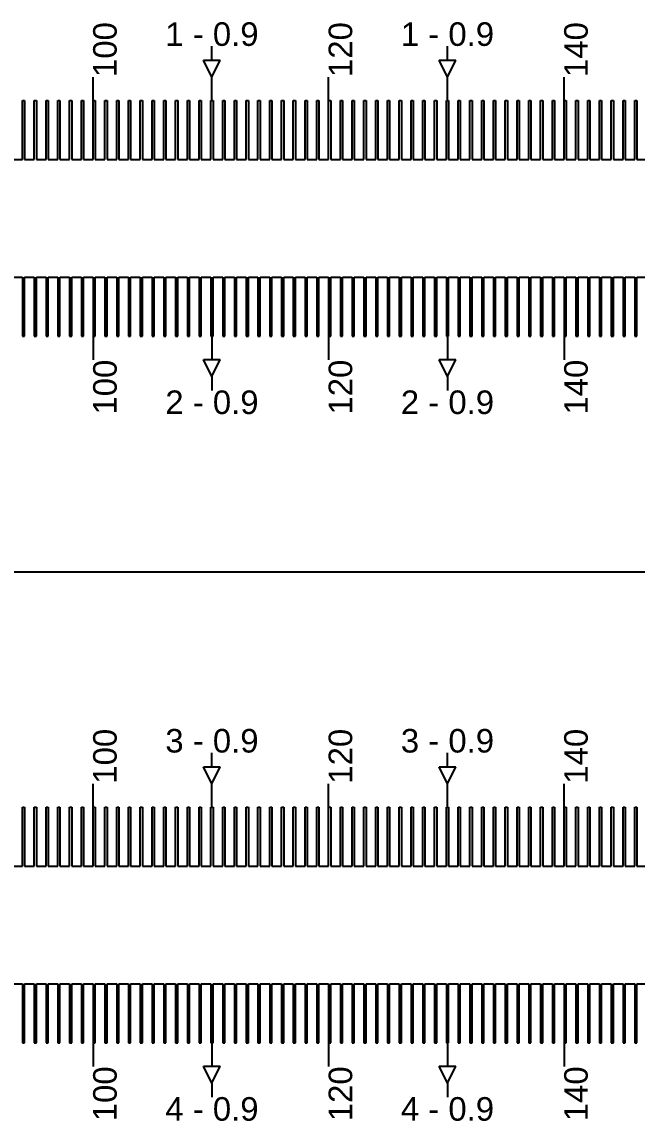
# Model space of a CAD drawing. Extents: x -119394 to 128420, y 74496 to 185496.
# Drawn here: x 10126.6 to 10387.7, y 112562.7 to 113029.2 of the extents above; entities that cross this region are included whole.
import ezdxf

# ---------------------------------------------------------------- set-up
doc = ezdxf.new("R2010")
doc.units = 13
doc.layers.add('CL - Label-1', color=120, linetype='Continuous')
doc.layers.add('CL - Label-2', color=132, linetype='Continuous')
doc.layers.add('CL - Sub-Micro', color=7, linetype='Continuous', true_color=0x47d1ff)
doc.styles.get("Standard").update_dxf_attribs({"font": 'arial.ttf'})

msp = doc.modelspace()

# ---------------------------------------------------------------- linework, layer by layer
for p, q in [((10207.24, 113012.94), (10207.24, 113018.94)), ((10307.24, 113012.94), (10307.24, 113018.94)), ((10156.79, 112995.86), (10156.79, 113005.86)), ((10207.24, 112995.86), (10207.24, 113005.86)), ((10256.79, 112995.86), (10256.79, 113005.86)), ((10307.24, 112995.86), (10307.24, 113005.86)), ((10356.79, 112995.86), (10356.79, 113005.86)), ((10156.79, 112895.86), (10156.79, 112885.86)), ((10207.24, 112895.86), (10207.24, 112885.86)), ((10256.79, 112895.86), (10256.79, 112885.86)), ((10307.24, 112895.86), (10307.24, 112885.86)), ((10356.79, 112895.86), (10356.79, 112885.86)), ((10207.24, 112878.79), (10207.24, 112872.79)), ((10307.24, 112878.79), (10307.24, 112872.79)), ((4356.79, 112795.86), (14856.79, 112795.86)), ((10207.24, 112712.94), (10207.24, 112718.94)), ((10307.24, 112712.94), (10307.24, 112718.94)), ((10156.79, 112695.86), (10156.79, 112705.86)), ((10207.24, 112695.86), (10207.24, 112705.86)), ((10256.79, 112695.86), (10256.79, 112705.86)), ((10307.24, 112695.86), (10307.24, 112705.86)), ((10356.79, 112695.86), (10356.79, 112705.86)), ((10156.79, 112595.86), (10156.79, 112585.86)), ((10207.24, 112595.86), (10207.24, 112585.86)), ((10256.79, 112595.86), (10256.79, 112585.86)), ((10307.24, 112595.86), (10307.24, 112585.86)), ((10356.79, 112595.86), (10356.79, 112585.86)), ((10207.24, 112578.79), (10207.24, 112572.79)), ((10307.24, 112578.79), (10307.24, 112572.79))]:
    msp.add_line(p, q)
at = {"layer": 'CL - Label-2'}
for p, q in [((10207.24, 113005.86), (10203.7, 113012.96)), ((10203.7, 113012.96), (10210.77, 113012.96)), ((10207.24, 113005.86), (10210.77, 113012.96)), ((10307.24, 113005.86), (10303.7, 113012.96)), ((10303.7, 113012.96), (10310.77, 113012.96)), ((10307.24, 113005.86), (10310.77, 113012.96)), ((10207.24, 112878.79), (10203.7, 112885.89)), ((10203.7, 112885.89), (10210.77, 112885.89)), ((10207.24, 112878.79), (10210.77, 112885.89)), ((10307.24, 112878.79), (10303.7, 112885.89)), ((10303.7, 112885.89), (10310.77, 112885.89)), ((10307.24, 112878.79), (10310.77, 112885.89)), ((10207.24, 112705.86), (10203.7, 112712.96)), ((10203.7, 112712.96), (10210.77, 112712.96)), ((10207.24, 112705.86), (10210.77, 112712.96)), ((10307.24, 112705.86), (10303.7, 112712.96)), ((10303.7, 112712.96), (10310.77, 112712.96)), ((10307.24, 112705.86), (10310.77, 112712.96)), ((10207.24, 112578.79), (10203.7, 112585.89)), ((10203.7, 112585.89), (10210.77, 112585.89)), ((10207.24, 112578.79), (10210.77, 112585.89)), ((10307.24, 112578.79), (10303.7, 112585.89)), ((10303.7, 112585.89), (10310.77, 112585.89)), ((10307.24, 112578.79), (10310.77, 112585.89))]:
    msp.add_line(p, q, dxfattribs=at)
at = {"layer": 'CL - Sub-Micro'}
for p, q in [((10126.79, 112970.86), (10126.79, 112995.86)), ((10126.79, 112995.86), (10127.69, 112995.86)), ((10127.69, 112995.86), (10127.69, 112970.86)), ((10131.79, 112970.86), (10131.79, 112995.86)), ((10131.79, 112995.86), (10132.69, 112995.86)), ((10132.69, 112995.86), (10132.69, 112970.86)), ((10136.79, 112970.86), (10136.79, 112995.86)), ((10136.79, 112995.86), (10137.69, 112995.86)), ((10137.69, 112995.86), (10137.69, 112970.86)), ((10141.79, 112970.86), (10141.79, 112995.86)), ((10141.79, 112995.86), (10142.69, 112995.86)), ((10142.69, 112995.86), (10142.69, 112970.86)), ((10146.79, 112970.86), (10146.79, 112995.86)), ((10146.79, 112995.86), (10147.69, 112995.86)), ((10147.69, 112995.86), (10147.69, 112970.86)), ((10151.79, 112970.86), (10151.79, 112995.86)), ((10151.79, 112995.86), (10152.69, 112995.86)), ((10152.69, 112995.86), (10152.69, 112970.86)), ((10156.79, 112970.86), (10156.79, 112995.86)), ((10156.79, 112995.86), (10157.69, 112995.86)), ((10157.69, 112995.86), (10157.69, 112970.86)), ((10161.79, 112970.86), (10161.79, 112995.86)), ((10161.79, 112995.86), (10162.69, 112995.86)), ((10162.69, 112995.86), (10162.69, 112970.86)), ((10166.79, 112970.86), (10166.79, 112995.86)), ((10166.79, 112995.86), (10167.69, 112995.86)), ((10167.69, 112995.86), (10167.69, 112970.86)), ((10171.79, 112970.86), (10171.79, 112995.86)), ((10171.79, 112995.86), (10172.69, 112995.86)), ((10172.69, 112995.86), (10172.69, 112970.86)), ((10176.79, 112970.86), (10176.79, 112995.86)), ((10176.79, 112995.86), (10177.69, 112995.86)), ((10177.69, 112995.86), (10177.69, 112970.86)), ((10181.79, 112970.86), (10181.79, 112995.86)), ((10181.79, 112995.86), (10182.69, 112995.86)), ((10182.69, 112995.86), (10182.69, 112970.86)), ((10186.79, 112970.86), (10186.79, 112995.86)), ((10186.79, 112995.86), (10187.69, 112995.86)), ((10187.69, 112995.86), (10187.69, 112970.86)), ((10191.79, 112970.86), (10191.79, 112995.86)), ((10191.79, 112995.86), (10192.69, 112995.86)), ((10192.69, 112995.86), (10192.69, 112970.86)), ((10196.79, 112970.86), (10196.79, 112995.86)), ((10196.79, 112995.86), (10197.69, 112995.86)), ((10197.69, 112995.86), (10197.69, 112970.86)), ((10201.79, 112970.86), (10201.79, 112995.86)), ((10201.79, 112995.86), (10202.69, 112995.86)), ((10202.69, 112995.86), (10202.69, 112970.86)), ((10206.79, 112970.86), (10206.79, 112995.86)), ((10206.79, 112995.86), (10207.69, 112995.86)), ((10207.69, 112995.86), (10207.69, 112970.86)), ((10211.79, 112970.86), (10211.79, 112995.86)), ((10211.79, 112995.86), (10212.69, 112995.86)), ((10212.69, 112995.86), (10212.69, 112970.86)), ((10216.79, 112970.86), (10216.79, 112995.86)), ((10216.79, 112995.86), (10217.69, 112995.86)), ((10217.69, 112995.86), (10217.69, 112970.86)), ((10221.79, 112970.86), (10221.79, 112995.86)), ((10221.79, 112995.86), (10222.69, 112995.86)), ((10222.69, 112995.86), (10222.69, 112970.86)), ((10226.79, 112970.86), (10226.79, 112995.86)), ((10226.79, 112995.86), (10227.69, 112995.86)), ((10227.69, 112995.86), (10227.69, 112970.86)), ((10231.79, 112970.86), (10231.79, 112995.86)), ((10231.79, 112995.86), (10232.69, 112995.86)), ((10232.69, 112995.86), (10232.69, 112970.86)), ((10236.79, 112970.86), (10236.79, 112995.86)), ((10236.79, 112995.86), (10237.69, 112995.86)), ((10237.69, 112995.86), (10237.69, 112970.86)), ((10241.79, 112970.86), (10241.79, 112995.86)), ((10241.79, 112995.86), (10242.69, 112995.86)), ((10242.69, 112995.86), (10242.69, 112970.86)), ((10246.79, 112970.86), (10246.79, 112995.86)), ((10246.79, 112995.86), (10247.69, 112995.86)), ((10247.69, 112995.86), (10247.69, 112970.86)), ((10251.79, 112970.86), (10251.79, 112995.86)), ((10251.79, 112995.86), (10252.69, 112995.86)), ((10252.69, 112995.86), (10252.69, 112970.86)), ((10256.79, 112970.86), (10256.79, 112995.86)), ((10256.79, 112995.86), (10257.69, 112995.86)), ((10257.69, 112995.86), (10257.69, 112970.86)), ((10261.79, 112970.86), (10261.79, 112995.86)), ((10261.79, 112995.86), (10262.69, 112995.86)), ((10262.69, 112995.86), (10262.69, 112970.86)), ((10266.79, 112970.86), (10266.79, 112995.86)), ((10266.79, 112995.86), (10267.69, 112995.86)), ((10267.69, 112995.86), (10267.69, 112970.86)), ((10271.79, 112970.86), (10271.79, 112995.86)), ((10271.79, 112995.86), (10272.69, 112995.86)), ((10272.69, 112995.86), (10272.69, 112970.86)), ((10276.79, 112970.86), (10276.79, 112995.86)), ((10276.79, 112995.86), (10277.69, 112995.86)), ((10277.69, 112995.86), (10277.69, 112970.86)), ((10281.79, 112970.86), (10281.79, 112995.86)), ((10281.79, 112995.86), (10282.69, 112995.86)), ((10282.69, 112995.86), (10282.69, 112970.86)), ((10286.79, 112970.86), (10286.79, 112995.86)), ((10286.79, 112995.86), (10287.69, 112995.86)), ((10287.69, 112995.86), (10287.69, 112970.86)), ((10291.79, 112970.86), (10291.79, 112995.86)), ((10291.79, 112995.86), (10292.69, 112995.86)), ((10292.69, 112995.86), (10292.69, 112970.86)), ((10296.79, 112970.86), (10296.79, 112995.86)), ((10296.79, 112995.86), (10297.69, 112995.86)), ((10297.69, 112995.86), (10297.69, 112970.86)), ((10301.79, 112970.86), (10301.79, 112995.86)), ((10301.79, 112995.86), (10302.69, 112995.86)), ((10302.69, 112995.86), (10302.69, 112970.86)), ((10306.79, 112970.86), (10306.79, 112995.86)), ((10306.79, 112995.86), (10307.69, 112995.86)), ((10307.69, 112995.86), (10307.69, 112970.86)), ((10311.79, 112970.86), (10311.79, 112995.86)), ((10311.79, 112995.86), (10312.69, 112995.86)), ((10312.69, 112995.86), (10312.69, 112970.86)), ((10316.79, 112970.86), (10316.79, 112995.86)), ((10316.79, 112995.86), (10317.69, 112995.86)), ((10317.69, 112995.86), (10317.69, 112970.86)), ((10321.79, 112970.86), (10321.79, 112995.86)), ((10321.79, 112995.86), (10322.69, 112995.86)), ((10322.69, 112995.86), (10322.69, 112970.86)), ((10326.79, 112970.86), (10326.79, 112995.86)), ((10326.79, 112995.86), (10327.69, 112995.86)), ((10327.69, 112995.86), (10327.69, 112970.86)), ((10331.79, 112970.86), (10331.79, 112995.86)), ((10331.79, 112995.86), (10332.69, 112995.86)), ((10332.69, 112995.86), (10332.69, 112970.86)), ((10336.79, 112970.86), (10336.79, 112995.86)), ((10336.79, 112995.86), (10337.69, 112995.86)), ((10337.69, 112995.86), (10337.69, 112970.86)), ((10341.79, 112970.86), (10341.79, 112995.86)), ((10341.79, 112995.86), (10342.69, 112995.86)), ((10342.69, 112995.86), (10342.69, 112970.86)), ((10346.79, 112970.86), (10346.79, 112995.86)), ((10346.79, 112995.86), (10347.69, 112995.86)), ((10347.69, 112995.86), (10347.69, 112970.86)), ((10351.79, 112970.86), (10351.79, 112995.86)), ((10351.79, 112995.86), (10352.69, 112995.86)), ((10352.69, 112995.86), (10352.69, 112970.86)), ((10356.79, 112970.86), (10356.79, 112995.86)), ((10356.79, 112995.86), (10357.69, 112995.86)), ((10357.69, 112995.86), (10357.69, 112970.86)), ((10361.79, 112970.86), (10361.79, 112995.86)), ((10361.79, 112995.86), (10362.69, 112995.86)), ((10362.69, 112995.86), (10362.69, 112970.86)), ((10366.79, 112970.86), (10366.79, 112995.86)), ((10366.79, 112995.86), (10367.69, 112995.86)), ((10367.69, 112995.86), (10367.69, 112970.86)), ((10371.79, 112970.86), (10371.79, 112995.86)), ((10371.79, 112995.86), (10372.69, 112995.86)), ((10372.69, 112995.86), (10372.69, 112970.86)), ((10376.79, 112970.86), (10376.79, 112995.86)), ((10376.79, 112995.86), (10377.69, 112995.86)), ((10377.69, 112995.86), (10377.69, 112970.86)), ((10381.79, 112970.86), (10381.79, 112995.86)), ((10381.79, 112995.86), (10382.69, 112995.86)), ((10382.69, 112995.86), (10382.69, 112970.86)), ((10386.79, 112970.86), (10386.79, 112995.86)), ((10386.79, 112995.86), (10387.69, 112995.86)), ((10387.69, 112995.86), (10387.69, 112970.86)), ((10122.69, 112970.86), (10126.79, 112970.86)), ((10127.69, 112970.86), (10131.79, 112970.86)), ((10132.69, 112970.86), (10136.79, 112970.86)), ((10137.69, 112970.86), (10141.79, 112970.86)), ((10142.69, 112970.86), (10146.79, 112970.86)), ((10147.69, 112970.86), (10151.79, 112970.86)), ((10152.69, 112970.86), (10156.79, 112970.86)), ((10157.69, 112970.86), (10161.79, 112970.86)), ((10162.69, 112970.86), (10166.79, 112970.86)), ((10167.69, 112970.86), (10171.79, 112970.86)), ((10172.69, 112970.86), (10176.79, 112970.86)), ((10177.69, 112970.86), (10181.79, 112970.86)), ((10182.69, 112970.86), (10186.79, 112970.86)), ((10187.69, 112970.86), (10191.79, 112970.86)), ((10192.69, 112970.86), (10196.79, 112970.86)), ((10197.69, 112970.86), (10201.79, 112970.86)), ((10202.69, 112970.86), (10206.79, 112970.86)), ((10207.69, 112970.86), (10211.79, 112970.86)), ((10212.69, 112970.86), (10216.79, 112970.86)), ((10217.69, 112970.86), (10221.79, 112970.86)), ((10222.69, 112970.86), (10226.79, 112970.86)), ((10227.69, 112970.86), (10231.79, 112970.86)), ((10232.69, 112970.86), (10236.79, 112970.86)), ((10237.69, 112970.86), (10241.79, 112970.86)), ((10242.69, 112970.86), (10246.79, 112970.86)), ((10247.69, 112970.86), (10251.79, 112970.86)), ((10252.69, 112970.86), (10256.79, 112970.86)), ((10257.69, 112970.86), (10261.79, 112970.86)), ((10262.69, 112970.86), (10266.79, 112970.86)), ((10267.69, 112970.86), (10271.79, 112970.86)), ((10272.69, 112970.86), (10276.79, 112970.86)), ((10277.69, 112970.86), (10281.79, 112970.86)), ((10282.69, 112970.86), (10286.79, 112970.86)), ((10287.69, 112970.86), (10291.79, 112970.86)), ((10292.69, 112970.86), (10296.79, 112970.86)), ((10297.69, 112970.86), (10301.79, 112970.86)), ((10302.69, 112970.86), (10306.79, 112970.86)), ((10307.69, 112970.86), (10311.79, 112970.86)), ((10312.69, 112970.86), (10316.79, 112970.86)), ((10317.69, 112970.86), (10321.79, 112970.86)), ((10322.69, 112970.86), (10326.79, 112970.86)), ((10327.69, 112970.86), (10331.79, 112970.86)), ((10332.69, 112970.86), (10336.79, 112970.86)), ((10337.69, 112970.86), (10341.79, 112970.86)), ((10342.69, 112970.86), (10346.79, 112970.86)), ((10347.69, 112970.86), (10351.79, 112970.86)), ((10352.69, 112970.86), (10356.79, 112970.86)), ((10357.69, 112970.86), (10361.79, 112970.86)), ((10362.69, 112970.86), (10366.79, 112970.86)), ((10367.69, 112970.86), (10371.79, 112970.86)), ((10372.69, 112970.86), (10376.79, 112970.86)), ((10377.69, 112970.86), (10381.79, 112970.86)), ((10382.69, 112970.86), (10386.79, 112970.86)), ((10387.69, 112970.86), (10391.79, 112970.86)), ((10122.69, 112920.86), (10126.79, 112920.86)), ((10126.79, 112920.86), (10126.79, 112895.86)), ((10127.69, 112895.86), (10127.69, 112920.86)), ((10127.69, 112920.86), (10131.79, 112920.86)), ((10131.79, 112920.86), (10131.79, 112895.86)), ((10132.69, 112895.86), (10132.69, 112920.86)), ((10132.69, 112920.86), (10136.79, 112920.86)), ((10136.79, 112920.86), (10136.79, 112895.86)), ((10137.69, 112895.86), (10137.69, 112920.86)), ((10137.69, 112920.86), (10141.79, 112920.86)), ((10141.79, 112920.86), (10141.79, 112895.86)), ((10142.69, 112895.86), (10142.69, 112920.86)), ((10142.69, 112920.86), (10146.79, 112920.86)), ((10146.79, 112920.86), (10146.79, 112895.86)), ((10147.69, 112895.86), (10147.69, 112920.86)), ((10147.69, 112920.86), (10151.79, 112920.86)), ((10151.79, 112920.86), (10151.79, 112895.86)), ((10152.69, 112895.86), (10152.69, 112920.86)), ((10152.69, 112920.86), (10156.79, 112920.86)), ((10156.79, 112920.86), (10156.79, 112895.86)), ((10157.69, 112895.86), (10157.69, 112920.86)), ((10157.69, 112920.86), (10161.79, 112920.86)), ((10161.79, 112920.86), (10161.79, 112895.86)), ((10162.69, 112895.86), (10162.69, 112920.86)), ((10162.69, 112920.86), (10166.79, 112920.86)), ((10166.79, 112920.86), (10166.79, 112895.86)), ((10167.69, 112895.86), (10167.69, 112920.86)), ((10167.69, 112920.86), (10171.79, 112920.86)), ((10171.79, 112920.86), (10171.79, 112895.86)), ((10172.69, 112895.86), (10172.69, 112920.86)), ((10172.69, 112920.86), (10176.79, 112920.86)), ((10176.79, 112920.86), (10176.79, 112895.86)), ((10177.69, 112895.86), (10177.69, 112920.86)), ((10177.69, 112920.86), (10181.79, 112920.86)), ((10181.79, 112920.86), (10181.79, 112895.86)), ((10182.69, 112895.86), (10182.69, 112920.86)), ((10182.69, 112920.86), (10186.79, 112920.86)), ((10186.79, 112920.86), (10186.79, 112895.86)), ((10187.69, 112895.86), (10187.69, 112920.86)), ((10187.69, 112920.86), (10191.79, 112920.86)), ((10191.79, 112920.86), (10191.79, 112895.86)), ((10192.69, 112895.86), (10192.69, 112920.86)), ((10192.69, 112920.86), (10196.79, 112920.86)), ((10196.79, 112920.86), (10196.79, 112895.86)), ((10197.69, 112895.86), (10197.69, 112920.86)), ((10197.69, 112920.86), (10201.79, 112920.86)), ((10201.79, 112920.86), (10201.79, 112895.86)), ((10202.69, 112895.86), (10202.69, 112920.86)), ((10202.69, 112920.86), (10206.79, 112920.86)), ((10206.79, 112920.86), (10206.79, 112895.86)), ((10207.69, 112895.86), (10207.69, 112920.86)), ((10207.69, 112920.86), (10211.79, 112920.86)), ((10211.79, 112920.86), (10211.79, 112895.86)), ((10212.69, 112895.86), (10212.69, 112920.86)), ((10212.69, 112920.86), (10216.79, 112920.86)), ((10216.79, 112920.86), (10216.79, 112895.86)), ((10217.69, 112895.86), (10217.69, 112920.86)), ((10217.69, 112920.86), (10221.79, 112920.86)), ((10221.79, 112920.86), (10221.79, 112895.86)), ((10222.69, 112895.86), (10222.69, 112920.86)), ((10222.69, 112920.86), (10226.79, 112920.86)), ((10226.79, 112920.86), (10226.79, 112895.86)), ((10227.69, 112895.86), (10227.69, 112920.86)), ((10227.69, 112920.86), (10231.79, 112920.86)), ((10231.79, 112920.86), (10231.79, 112895.86)), ((10232.69, 112895.86), (10232.69, 112920.86)), ((10232.69, 112920.86), (10236.79, 112920.86)), ((10236.79, 112920.86), (10236.79, 112895.86)), ((10237.69, 112895.86), (10237.69, 112920.86)), ((10237.69, 112920.86), (10241.79, 112920.86)), ((10241.79, 112920.86), (10241.79, 112895.86)), ((10242.69, 112895.86), (10242.69, 112920.86)), ((10242.69, 112920.86), (10246.79, 112920.86)), ((10246.79, 112920.86), (10246.79, 112895.86)), ((10247.69, 112895.86), (10247.69, 112920.86)), ((10247.69, 112920.86), (10251.79, 112920.86)), ((10251.79, 112920.86), (10251.79, 112895.86)), ((10252.69, 112895.86), (10252.69, 112920.86)), ((10252.69, 112920.86), (10256.79, 112920.86)), ((10256.79, 112920.86), (10256.79, 112895.86)), ((10257.69, 112895.86), (10257.69, 112920.86)), ((10257.69, 112920.86), (10261.79, 112920.86)), ((10261.79, 112920.86), (10261.79, 112895.86)), ((10262.69, 112895.86), (10262.69, 112920.86)), ((10262.69, 112920.86), (10266.79, 112920.86)), ((10266.79, 112920.86), (10266.79, 112895.86)), ((10267.69, 112895.86), (10267.69, 112920.86)), ((10267.69, 112920.86), (10271.79, 112920.86)), ((10271.79, 112920.86), (10271.79, 112895.86)), ((10272.69, 112895.86), (10272.69, 112920.86)), ((10272.69, 112920.86), (10276.79, 112920.86)), ((10276.79, 112920.86), (10276.79, 112895.86)), ((10277.69, 112895.86), (10277.69, 112920.86)), ((10277.69, 112920.86), (10281.79, 112920.86)), ((10281.79, 112920.86), (10281.79, 112895.86)), ((10282.69, 112895.86), (10282.69, 112920.86)), ((10282.69, 112920.86), (10286.79, 112920.86)), ((10286.79, 112920.86), (10286.79, 112895.86)), ((10287.69, 112895.86), (10287.69, 112920.86)), ((10287.69, 112920.86), (10291.79, 112920.86)), ((10291.79, 112920.86), (10291.79, 112895.86)), ((10292.69, 112895.86), (10292.69, 112920.86)), ((10292.69, 112920.86), (10296.79, 112920.86)), ((10296.79, 112920.86), (10296.79, 112895.86)), ((10297.69, 112895.86), (10297.69, 112920.86)), ((10297.69, 112920.86), (10301.79, 112920.86)), ((10301.79, 112920.86), (10301.79, 112895.86)), ((10302.69, 112895.86), (10302.69, 112920.86)), ((10302.69, 112920.86), (10306.79, 112920.86)), ((10306.79, 112920.86), (10306.79, 112895.86)), ((10307.69, 112895.86), (10307.69, 112920.86)), ((10307.69, 112920.86), (10311.79, 112920.86)), ((10311.79, 112920.86), (10311.79, 112895.86)), ((10312.69, 112895.86), (10312.69, 112920.86)), ((10312.69, 112920.86), (10316.79, 112920.86)), ((10316.79, 112920.86), (10316.79, 112895.86)), ((10317.69, 112895.86), (10317.69, 112920.86)), ((10317.69, 112920.86), (10321.79, 112920.86)), ((10321.79, 112920.86), (10321.79, 112895.86)), ((10322.69, 112895.86), (10322.69, 112920.86)), ((10322.69, 112920.86), (10326.79, 112920.86)), ((10326.79, 112920.86), (10326.79, 112895.86)), ((10327.69, 112895.86), (10327.69, 112920.86)), ((10327.69, 112920.86), (10331.79, 112920.86)), ((10331.79, 112920.86), (10331.79, 112895.86)), ((10332.69, 112895.86), (10332.69, 112920.86)), ((10332.69, 112920.86), (10336.79, 112920.86)), ((10336.79, 112920.86), (10336.79, 112895.86)), ((10337.69, 112895.86), (10337.69, 112920.86)), ((10337.69, 112920.86), (10341.79, 112920.86)), ((10341.79, 112920.86), (10341.79, 112895.86)), ((10342.69, 112895.86), (10342.69, 112920.86)), ((10342.69, 112920.86), (10346.79, 112920.86)), ((10346.79, 112920.86), (10346.79, 112895.86)), ((10347.69, 112895.86), (10347.69, 112920.86)), ((10347.69, 112920.86), (10351.79, 112920.86)), ((10351.79, 112920.86), (10351.79, 112895.86)), ((10352.69, 112895.86), (10352.69, 112920.86)), ((10352.69, 112920.86), (10356.79, 112920.86)), ((10356.79, 112920.86), (10356.79, 112895.86)), ((10357.69, 112895.86), (10357.69, 112920.86)), ((10357.69, 112920.86), (10361.79, 112920.86)), ((10361.79, 112920.86), (10361.79, 112895.86)), ((10362.69, 112895.86), (10362.69, 112920.86)), ((10362.69, 112920.86), (10366.79, 112920.86)), ((10366.79, 112920.86), (10366.79, 112895.86)), ((10367.69, 112895.86), (10367.69, 112920.86)), ((10367.69, 112920.86), (10371.79, 112920.86)), ((10371.79, 112920.86), (10371.79, 112895.86)), ((10372.69, 112895.86), (10372.69, 112920.86)), ((10372.69, 112920.86), (10376.79, 112920.86)), ((10376.79, 112920.86), (10376.79, 112895.86)), ((10377.69, 112895.86), (10377.69, 112920.86)), ((10377.69, 112920.86), (10381.79, 112920.86)), ((10381.79, 112920.86), (10381.79, 112895.86)), ((10382.69, 112895.86), (10382.69, 112920.86)), ((10382.69, 112920.86), (10386.79, 112920.86)), ((10386.79, 112920.86), (10386.79, 112895.86)), ((10387.69, 112895.86), (10387.69, 112920.86)), ((10387.69, 112920.86), (10391.79, 112920.86)), ((10126.79, 112895.86), (10127.69, 112895.86)), ((10131.79, 112895.86), (10132.69, 112895.86)), ((10136.79, 112895.86), (10137.69, 112895.86)), ((10141.79, 112895.86), (10142.69, 112895.86)), ((10146.79, 112895.86), (10147.69, 112895.86)), ((10151.79, 112895.86), (10152.69, 112895.86)), ((10156.79, 112895.86), (10157.69, 112895.86)), ((10161.79, 112895.86), (10162.69, 112895.86)), ((10166.79, 112895.86), (10167.69, 112895.86)), ((10171.79, 112895.86), (10172.69, 112895.86)), ((10176.79, 112895.86), (10177.69, 112895.86)), ((10181.79, 112895.86), (10182.69, 112895.86)), ((10186.79, 112895.86), (10187.69, 112895.86)), ((10191.79, 112895.86), (10192.69, 112895.86)), ((10196.79, 112895.86), (10197.69, 112895.86)), ((10201.79, 112895.86), (10202.69, 112895.86)), ((10206.79, 112895.86), (10207.69, 112895.86)), ((10211.79, 112895.86), (10212.69, 112895.86)), ((10216.79, 112895.86), (10217.69, 112895.86)), ((10221.79, 112895.86), (10222.69, 112895.86)), ((10226.79, 112895.86), (10227.69, 112895.86)), ((10231.79, 112895.86), (10232.69, 112895.86)), ((10236.79, 112895.86), (10237.69, 112895.86)), ((10241.79, 112895.86), (10242.69, 112895.86)), ((10246.79, 112895.86), (10247.69, 112895.86)), ((10251.79, 112895.86), (10252.69, 112895.86)), ((10256.79, 112895.86), (10257.69, 112895.86)), ((10261.79, 112895.86), (10262.69, 112895.86)), ((10266.79, 112895.86), (10267.69, 112895.86)), ((10271.79, 112895.86), (10272.69, 112895.86)), ((10276.79, 112895.86), (10277.69, 112895.86)), ((10281.79, 112895.86), (10282.69, 112895.86)), ((10286.79, 112895.86), (10287.69, 112895.86)), ((10291.79, 112895.86), (10292.69, 112895.86)), ((10296.79, 112895.86), (10297.69, 112895.86)), ((10301.79, 112895.86), (10302.69, 112895.86)), ((10306.79, 112895.86), (10307.69, 112895.86)), ((10311.79, 112895.86), (10312.69, 112895.86)), ((10316.79, 112895.86), (10317.69, 112895.86)), ((10321.79, 112895.86), (10322.69, 112895.86)), ((10326.79, 112895.86), (10327.69, 112895.86)), ((10331.79, 112895.86), (10332.69, 112895.86)), ((10336.79, 112895.86), (10337.69, 112895.86)), ((10341.79, 112895.86), (10342.69, 112895.86)), ((10346.79, 112895.86), (10347.69, 112895.86)), ((10351.79, 112895.86), (10352.69, 112895.86)), ((10356.79, 112895.86), (10357.69, 112895.86)), ((10361.79, 112895.86), (10362.69, 112895.86)), ((10366.79, 112895.86), (10367.69, 112895.86)), ((10371.79, 112895.86), (10372.69, 112895.86)), ((10376.79, 112895.86), (10377.69, 112895.86)), ((10381.79, 112895.86), (10382.69, 112895.86)), ((10386.79, 112895.86), (10387.69, 112895.86)), ((10126.79, 112670.86), (10126.79, 112695.86)), ((10126.79, 112695.86), (10127.69, 112695.86)), ((10127.69, 112695.86), (10127.69, 112670.86)), ((10131.79, 112670.86), (10131.79, 112695.86)), ((10131.79, 112695.86), (10132.69, 112695.86)), ((10132.69, 112695.86), (10132.69, 112670.86)), ((10136.79, 112670.86), (10136.79, 112695.86)), ((10136.79, 112695.86), (10137.69, 112695.86)), ((10137.69, 112695.86), (10137.69, 112670.86)), ((10141.79, 112670.86), (10141.79, 112695.86)), ((10141.79, 112695.86), (10142.69, 112695.86)), ((10142.69, 112695.86), (10142.69, 112670.86)), ((10146.79, 112670.86), (10146.79, 112695.86)), ((10146.79, 112695.86), (10147.69, 112695.86)), ((10147.69, 112695.86), (10147.69, 112670.86)), ((10151.79, 112670.86), (10151.79, 112695.86)), ((10151.79, 112695.86), (10152.69, 112695.86)), ((10152.69, 112695.86), (10152.69, 112670.86)), ((10156.79, 112670.86), (10156.79, 112695.86)), ((10156.79, 112695.86), (10157.69, 112695.86)), ((10157.69, 112695.86), (10157.69, 112670.86)), ((10161.79, 112670.86), (10161.79, 112695.86)), ((10161.79, 112695.86), (10162.69, 112695.86)), ((10162.69, 112695.86), (10162.69, 112670.86)), ((10166.79, 112670.86), (10166.79, 112695.86)), ((10166.79, 112695.86), (10167.69, 112695.86)), ((10167.69, 112695.86), (10167.69, 112670.86)), ((10171.79, 112670.86), (10171.79, 112695.86)), ((10171.79, 112695.86), (10172.69, 112695.86)), ((10172.69, 112695.86), (10172.69, 112670.86)), ((10176.79, 112670.86), (10176.79, 112695.86)), ((10176.79, 112695.86), (10177.69, 112695.86)), ((10177.69, 112695.86), (10177.69, 112670.86)), ((10181.79, 112670.86), (10181.79, 112695.86)), ((10181.79, 112695.86), (10182.69, 112695.86)), ((10182.69, 112695.86), (10182.69, 112670.86)), ((10186.79, 112670.86), (10186.79, 112695.86)), ((10186.79, 112695.86), (10187.69, 112695.86)), ((10187.69, 112695.86), (10187.69, 112670.86)), ((10191.79, 112670.86), (10191.79, 112695.86)), ((10191.79, 112695.86), (10192.69, 112695.86)), ((10192.69, 112695.86), (10192.69, 112670.86)), ((10196.79, 112670.86), (10196.79, 112695.86)), ((10196.79, 112695.86), (10197.69, 112695.86)), ((10197.69, 112695.86), (10197.69, 112670.86)), ((10201.79, 112670.86), (10201.79, 112695.86)), ((10201.79, 112695.86), (10202.69, 112695.86)), ((10202.69, 112695.86), (10202.69, 112670.86)), ((10206.79, 112670.86), (10206.79, 112695.86)), ((10206.79, 112695.86), (10207.69, 112695.86)), ((10207.69, 112695.86), (10207.69, 112670.86)), ((10211.79, 112670.86), (10211.79, 112695.86)), ((10211.79, 112695.86), (10212.69, 112695.86)), ((10212.69, 112695.86), (10212.69, 112670.86)), ((10216.79, 112670.86), (10216.79, 112695.86)), ((10216.79, 112695.86), (10217.69, 112695.86)), ((10217.69, 112695.86), (10217.69, 112670.86)), ((10221.79, 112670.86), (10221.79, 112695.86)), ((10221.79, 112695.86), (10222.69, 112695.86)), ((10222.69, 112695.86), (10222.69, 112670.86)), ((10226.79, 112670.86), (10226.79, 112695.86)), ((10226.79, 112695.86), (10227.69, 112695.86)), ((10227.69, 112695.86), (10227.69, 112670.86)), ((10231.79, 112670.86), (10231.79, 112695.86)), ((10231.79, 112695.86), (10232.69, 112695.86)), ((10232.69, 112695.86), (10232.69, 112670.86)), ((10236.79, 112670.86), (10236.79, 112695.86)), ((10236.79, 112695.86), (10237.69, 112695.86)), ((10237.69, 112695.86), (10237.69, 112670.86)), ((10241.79, 112670.86), (10241.79, 112695.86)), ((10241.79, 112695.86), (10242.69, 112695.86)), ((10242.69, 112695.86), (10242.69, 112670.86)), ((10246.79, 112670.86), (10246.79, 112695.86)), ((10246.79, 112695.86), (10247.69, 112695.86)), ((10247.69, 112695.86), (10247.69, 112670.86)), ((10251.79, 112670.86), (10251.79, 112695.86)), ((10251.79, 112695.86), (10252.69, 112695.86)), ((10252.69, 112695.86), (10252.69, 112670.86)), ((10256.79, 112670.86), (10256.79, 112695.86)), ((10256.79, 112695.86), (10257.69, 112695.86)), ((10257.69, 112695.86), (10257.69, 112670.86)), ((10261.79, 112670.86), (10261.79, 112695.86)), ((10261.79, 112695.86), (10262.69, 112695.86)), ((10262.69, 112695.86), (10262.69, 112670.86)), ((10266.79, 112670.86), (10266.79, 112695.86)), ((10266.79, 112695.86), (10267.69, 112695.86)), ((10267.69, 112695.86), (10267.69, 112670.86)), ((10271.79, 112670.86), (10271.79, 112695.86)), ((10271.79, 112695.86), (10272.69, 112695.86)), ((10272.69, 112695.86), (10272.69, 112670.86)), ((10276.79, 112670.86), (10276.79, 112695.86)), ((10276.79, 112695.86), (10277.69, 112695.86)), ((10277.69, 112695.86), (10277.69, 112670.86)), ((10281.79, 112670.86), (10281.79, 112695.86)), ((10281.79, 112695.86), (10282.69, 112695.86)), ((10282.69, 112695.86), (10282.69, 112670.86)), ((10286.79, 112670.86), (10286.79, 112695.86)), ((10286.79, 112695.86), (10287.69, 112695.86)), ((10287.69, 112695.86), (10287.69, 112670.86)), ((10291.79, 112670.86), (10291.79, 112695.86)), ((10291.79, 112695.86), (10292.69, 112695.86)), ((10292.69, 112695.86), (10292.69, 112670.86)), ((10296.79, 112670.86), (10296.79, 112695.86)), ((10296.79, 112695.86), (10297.69, 112695.86)), ((10297.69, 112695.86), (10297.69, 112670.86)), ((10301.79, 112670.86), (10301.79, 112695.86)), ((10301.79, 112695.86), (10302.69, 112695.86)), ((10302.69, 112695.86), (10302.69, 112670.86)), ((10306.79, 112670.86), (10306.79, 112695.86)), ((10306.79, 112695.86), (10307.69, 112695.86)), ((10307.69, 112695.86), (10307.69, 112670.86)), ((10311.79, 112670.86), (10311.79, 112695.86)), ((10311.79, 112695.86), (10312.69, 112695.86)), ((10312.69, 112695.86), (10312.69, 112670.86)), ((10316.79, 112670.86), (10316.79, 112695.86)), ((10316.79, 112695.86), (10317.69, 112695.86)), ((10317.69, 112695.86), (10317.69, 112670.86)), ((10321.79, 112670.86), (10321.79, 112695.86)), ((10321.79, 112695.86), (10322.69, 112695.86)), ((10322.69, 112695.86), (10322.69, 112670.86)), ((10326.79, 112670.86), (10326.79, 112695.86)), ((10326.79, 112695.86), (10327.69, 112695.86)), ((10327.69, 112695.86), (10327.69, 112670.86)), ((10331.79, 112670.86), (10331.79, 112695.86)), ((10331.79, 112695.86), (10332.69, 112695.86)), ((10332.69, 112695.86), (10332.69, 112670.86)), ((10336.79, 112670.86), (10336.79, 112695.86)), ((10336.79, 112695.86), (10337.69, 112695.86)), ((10337.69, 112695.86), (10337.69, 112670.86)), ((10341.79, 112670.86), (10341.79, 112695.86)), ((10341.79, 112695.86), (10342.69, 112695.86)), ((10342.69, 112695.86), (10342.69, 112670.86)), ((10346.79, 112670.86), (10346.79, 112695.86)), ((10346.79, 112695.86), (10347.69, 112695.86)), ((10347.69, 112695.86), (10347.69, 112670.86)), ((10351.79, 112670.86), (10351.79, 112695.86)), ((10351.79, 112695.86), (10352.69, 112695.86)), ((10352.69, 112695.86), (10352.69, 112670.86)), ((10356.79, 112670.86), (10356.79, 112695.86)), ((10356.79, 112695.86), (10357.69, 112695.86)), ((10357.69, 112695.86), (10357.69, 112670.86)), ((10361.79, 112670.86), (10361.79, 112695.86)), ((10361.79, 112695.86), (10362.69, 112695.86)), ((10362.69, 112695.86), (10362.69, 112670.86)), ((10366.79, 112670.86), (10366.79, 112695.86)), ((10366.79, 112695.86), (10367.69, 112695.86)), ((10367.69, 112695.86), (10367.69, 112670.86)), ((10371.79, 112670.86), (10371.79, 112695.86)), ((10371.79, 112695.86), (10372.69, 112695.86)), ((10372.69, 112695.86), (10372.69, 112670.86)), ((10376.79, 112670.86), (10376.79, 112695.86)), ((10376.79, 112695.86), (10377.69, 112695.86)), ((10377.69, 112695.86), (10377.69, 112670.86)), ((10381.79, 112670.86), (10381.79, 112695.86)), ((10381.79, 112695.86), (10382.69, 112695.86)), ((10382.69, 112695.86), (10382.69, 112670.86)), ((10386.79, 112670.86), (10386.79, 112695.86)), ((10386.79, 112695.86), (10387.69, 112695.86)), ((10387.69, 112695.86), (10387.69, 112670.86)), ((10122.69, 112670.86), (10126.79, 112670.86)), ((10127.69, 112670.86), (10131.79, 112670.86)), ((10132.69, 112670.86), (10136.79, 112670.86)), ((10137.69, 112670.86), (10141.79, 112670.86)), ((10142.69, 112670.86), (10146.79, 112670.86)), ((10147.69, 112670.86), (10151.79, 112670.86)), ((10152.69, 112670.86), (10156.79, 112670.86)), ((10157.69, 112670.86), (10161.79, 112670.86)), ((10162.69, 112670.86), (10166.79, 112670.86)), ((10167.69, 112670.86), (10171.79, 112670.86)), ((10172.69, 112670.86), (10176.79, 112670.86)), ((10177.69, 112670.86), (10181.79, 112670.86)), ((10182.69, 112670.86), (10186.79, 112670.86)), ((10187.69, 112670.86), (10191.79, 112670.86)), ((10192.69, 112670.86), (10196.79, 112670.86)), ((10197.69, 112670.86), (10201.79, 112670.86)), ((10202.69, 112670.86), (10206.79, 112670.86)), ((10207.69, 112670.86), (10211.79, 112670.86)), ((10212.69, 112670.86), (10216.79, 112670.86)), ((10217.69, 112670.86), (10221.79, 112670.86)), ((10222.69, 112670.86), (10226.79, 112670.86)), ((10227.69, 112670.86), (10231.79, 112670.86)), ((10232.69, 112670.86), (10236.79, 112670.86)), ((10237.69, 112670.86), (10241.79, 112670.86)), ((10242.69, 112670.86), (10246.79, 112670.86)), ((10247.69, 112670.86), (10251.79, 112670.86)), ((10252.69, 112670.86), (10256.79, 112670.86)), ((10257.69, 112670.86), (10261.79, 112670.86)), ((10262.69, 112670.86), (10266.79, 112670.86)), ((10267.69, 112670.86), (10271.79, 112670.86)), ((10272.69, 112670.86), (10276.79, 112670.86)), ((10277.69, 112670.86), (10281.79, 112670.86)), ((10282.69, 112670.86), (10286.79, 112670.86)), ((10287.69, 112670.86), (10291.79, 112670.86)), ((10292.69, 112670.86), (10296.79, 112670.86)), ((10297.69, 112670.86), (10301.79, 112670.86)), ((10302.69, 112670.86), (10306.79, 112670.86)), ((10307.69, 112670.86), (10311.79, 112670.86)), ((10312.69, 112670.86), (10316.79, 112670.86)), ((10317.69, 112670.86), (10321.79, 112670.86)), ((10322.69, 112670.86), (10326.79, 112670.86)), ((10327.69, 112670.86), (10331.79, 112670.86)), ((10332.69, 112670.86), (10336.79, 112670.86)), ((10337.69, 112670.86), (10341.79, 112670.86)), ((10342.69, 112670.86), (10346.79, 112670.86)), ((10347.69, 112670.86), (10351.79, 112670.86)), ((10352.69, 112670.86), (10356.79, 112670.86)), ((10357.69, 112670.86), (10361.79, 112670.86)), ((10362.69, 112670.86), (10366.79, 112670.86)), ((10367.69, 112670.86), (10371.79, 112670.86)), ((10372.69, 112670.86), (10376.79, 112670.86)), ((10377.69, 112670.86), (10381.79, 112670.86)), ((10382.69, 112670.86), (10386.79, 112670.86)), ((10387.69, 112670.86), (10391.79, 112670.86)), ((10122.69, 112620.86), (10126.79, 112620.86)), ((10126.79, 112620.86), (10126.79, 112595.86)), ((10127.69, 112595.86), (10127.69, 112620.86)), ((10127.69, 112620.86), (10131.79, 112620.86)), ((10131.79, 112620.86), (10131.79, 112595.86)), ((10132.69, 112595.86), (10132.69, 112620.86)), ((10132.69, 112620.86), (10136.79, 112620.86)), ((10136.79, 112620.86), (10136.79, 112595.86)), ((10137.69, 112595.86), (10137.69, 112620.86)), ((10137.69, 112620.86), (10141.79, 112620.86)), ((10141.79, 112620.86), (10141.79, 112595.86)), ((10142.69, 112595.86), (10142.69, 112620.86)), ((10142.69, 112620.86), (10146.79, 112620.86)), ((10146.79, 112620.86), (10146.79, 112595.86)), ((10147.69, 112595.86), (10147.69, 112620.86)), ((10147.69, 112620.86), (10151.79, 112620.86)), ((10151.79, 112620.86), (10151.79, 112595.86)), ((10152.69, 112595.86), (10152.69, 112620.86)), ((10152.69, 112620.86), (10156.79, 112620.86)), ((10156.79, 112620.86), (10156.79, 112595.86)), ((10157.69, 112595.86), (10157.69, 112620.86)), ((10157.69, 112620.86), (10161.79, 112620.86)), ((10161.79, 112620.86), (10161.79, 112595.86)), ((10162.69, 112595.86), (10162.69, 112620.86)), ((10162.69, 112620.86), (10166.79, 112620.86)), ((10166.79, 112620.86), (10166.79, 112595.86)), ((10167.69, 112595.86), (10167.69, 112620.86)), ((10167.69, 112620.86), (10171.79, 112620.86)), ((10171.79, 112620.86), (10171.79, 112595.86)), ((10172.69, 112595.86), (10172.69, 112620.86)), ((10172.69, 112620.86), (10176.79, 112620.86)), ((10176.79, 112620.86), (10176.79, 112595.86)), ((10177.69, 112595.86), (10177.69, 112620.86)), ((10177.69, 112620.86), (10181.79, 112620.86)), ((10181.79, 112620.86), (10181.79, 112595.86)), ((10182.69, 112595.86), (10182.69, 112620.86)), ((10182.69, 112620.86), (10186.79, 112620.86)), ((10186.79, 112620.86), (10186.79, 112595.86)), ((10187.69, 112595.86), (10187.69, 112620.86)), ((10187.69, 112620.86), (10191.79, 112620.86)), ((10191.79, 112620.86), (10191.79, 112595.86)), ((10192.69, 112595.86), (10192.69, 112620.86)), ((10192.69, 112620.86), (10196.79, 112620.86)), ((10196.79, 112620.86), (10196.79, 112595.86)), ((10197.69, 112595.86), (10197.69, 112620.86)), ((10197.69, 112620.86), (10201.79, 112620.86)), ((10201.79, 112620.86), (10201.79, 112595.86)), ((10202.69, 112595.86), (10202.69, 112620.86)), ((10202.69, 112620.86), (10206.79, 112620.86)), ((10206.79, 112620.86), (10206.79, 112595.86)), ((10207.69, 112595.86), (10207.69, 112620.86)), ((10207.69, 112620.86), (10211.79, 112620.86)), ((10211.79, 112620.86), (10211.79, 112595.86)), ((10212.69, 112595.86), (10212.69, 112620.86)), ((10212.69, 112620.86), (10216.79, 112620.86)), ((10216.79, 112620.86), (10216.79, 112595.86)), ((10217.69, 112595.86), (10217.69, 112620.86)), ((10217.69, 112620.86), (10221.79, 112620.86)), ((10221.79, 112620.86), (10221.79, 112595.86)), ((10222.69, 112595.86), (10222.69, 112620.86)), ((10222.69, 112620.86), (10226.79, 112620.86)), ((10226.79, 112620.86), (10226.79, 112595.86)), ((10227.69, 112595.86), (10227.69, 112620.86)), ((10227.69, 112620.86), (10231.79, 112620.86)), ((10231.79, 112620.86), (10231.79, 112595.86)), ((10232.69, 112595.86), (10232.69, 112620.86)), ((10232.69, 112620.86), (10236.79, 112620.86)), ((10236.79, 112620.86), (10236.79, 112595.86)), ((10237.69, 112595.86), (10237.69, 112620.86)), ((10237.69, 112620.86), (10241.79, 112620.86)), ((10241.79, 112620.86), (10241.79, 112595.86)), ((10242.69, 112595.86), (10242.69, 112620.86)), ((10242.69, 112620.86), (10246.79, 112620.86)), ((10246.79, 112620.86), (10246.79, 112595.86)), ((10247.69, 112595.86), (10247.69, 112620.86)), ((10247.69, 112620.86), (10251.79, 112620.86)), ((10251.79, 112620.86), (10251.79, 112595.86)), ((10252.69, 112595.86), (10252.69, 112620.86)), ((10252.69, 112620.86), (10256.79, 112620.86)), ((10256.79, 112620.86), (10256.79, 112595.86)), ((10257.69, 112595.86), (10257.69, 112620.86)), ((10257.69, 112620.86), (10261.79, 112620.86)), ((10261.79, 112620.86), (10261.79, 112595.86)), ((10262.69, 112595.86), (10262.69, 112620.86)), ((10262.69, 112620.86), (10266.79, 112620.86)), ((10266.79, 112620.86), (10266.79, 112595.86)), ((10267.69, 112595.86), (10267.69, 112620.86)), ((10267.69, 112620.86), (10271.79, 112620.86)), ((10271.79, 112620.86), (10271.79, 112595.86)), ((10272.69, 112595.86), (10272.69, 112620.86)), ((10272.69, 112620.86), (10276.79, 112620.86)), ((10276.79, 112620.86), (10276.79, 112595.86)), ((10277.69, 112595.86), (10277.69, 112620.86)), ((10277.69, 112620.86), (10281.79, 112620.86)), ((10281.79, 112620.86), (10281.79, 112595.86)), ((10282.69, 112595.86), (10282.69, 112620.86)), ((10282.69, 112620.86), (10286.79, 112620.86)), ((10286.79, 112620.86), (10286.79, 112595.86)), ((10287.69, 112595.86), (10287.69, 112620.86)), ((10287.69, 112620.86), (10291.79, 112620.86)), ((10291.79, 112620.86), (10291.79, 112595.86)), ((10292.69, 112595.86), (10292.69, 112620.86)), ((10292.69, 112620.86), (10296.79, 112620.86)), ((10296.79, 112620.86), (10296.79, 112595.86)), ((10297.69, 112595.86), (10297.69, 112620.86)), ((10297.69, 112620.86), (10301.79, 112620.86)), ((10301.79, 112620.86), (10301.79, 112595.86)), ((10302.69, 112595.86), (10302.69, 112620.86)), ((10302.69, 112620.86), (10306.79, 112620.86)), ((10306.79, 112620.86), (10306.79, 112595.86)), ((10307.69, 112595.86), (10307.69, 112620.86)), ((10307.69, 112620.86), (10311.79, 112620.86)), ((10311.79, 112620.86), (10311.79, 112595.86)), ((10312.69, 112595.86), (10312.69, 112620.86)), ((10312.69, 112620.86), (10316.79, 112620.86)), ((10316.79, 112620.86), (10316.79, 112595.86)), ((10317.69, 112595.86), (10317.69, 112620.86)), ((10317.69, 112620.86), (10321.79, 112620.86)), ((10321.79, 112620.86), (10321.79, 112595.86)), ((10322.69, 112595.86), (10322.69, 112620.86)), ((10322.69, 112620.86), (10326.79, 112620.86)), ((10326.79, 112620.86), (10326.79, 112595.86)), ((10327.69, 112595.86), (10327.69, 112620.86)), ((10327.69, 112620.86), (10331.79, 112620.86)), ((10331.79, 112620.86), (10331.79, 112595.86)), ((10332.69, 112595.86), (10332.69, 112620.86)), ((10332.69, 112620.86), (10336.79, 112620.86)), ((10336.79, 112620.86), (10336.79, 112595.86)), ((10337.69, 112595.86), (10337.69, 112620.86)), ((10337.69, 112620.86), (10341.79, 112620.86)), ((10341.79, 112620.86), (10341.79, 112595.86)), ((10342.69, 112595.86), (10342.69, 112620.86)), ((10342.69, 112620.86), (10346.79, 112620.86)), ((10346.79, 112620.86), (10346.79, 112595.86)), ((10347.69, 112595.86), (10347.69, 112620.86)), ((10347.69, 112620.86), (10351.79, 112620.86)), ((10351.79, 112620.86), (10351.79, 112595.86)), ((10352.69, 112595.86), (10352.69, 112620.86)), ((10352.69, 112620.86), (10356.79, 112620.86)), ((10356.79, 112620.86), (10356.79, 112595.86)), ((10357.69, 112595.86), (10357.69, 112620.86)), ((10357.69, 112620.86), (10361.79, 112620.86)), ((10361.79, 112620.86), (10361.79, 112595.86)), ((10362.69, 112595.86), (10362.69, 112620.86)), ((10362.69, 112620.86), (10366.79, 112620.86)), ((10366.79, 112620.86), (10366.79, 112595.86)), ((10367.69, 112595.86), (10367.69, 112620.86)), ((10367.69, 112620.86), (10371.79, 112620.86)), ((10371.79, 112620.86), (10371.79, 112595.86)), ((10372.69, 112595.86), (10372.69, 112620.86)), ((10372.69, 112620.86), (10376.79, 112620.86)), ((10376.79, 112620.86), (10376.79, 112595.86)), ((10377.69, 112595.86), (10377.69, 112620.86)), ((10377.69, 112620.86), (10381.79, 112620.86)), ((10381.79, 112620.86), (10381.79, 112595.86)), ((10382.69, 112595.86), (10382.69, 112620.86)), ((10382.69, 112620.86), (10386.79, 112620.86)), ((10386.79, 112620.86), (10386.79, 112595.86)), ((10387.69, 112595.86), (10387.69, 112620.86)), ((10387.69, 112620.86), (10391.79, 112620.86)), ((10126.79, 112595.86), (10127.69, 112595.86)), ((10131.79, 112595.86), (10132.69, 112595.86)), ((10136.79, 112595.86), (10137.69, 112595.86)), ((10141.79, 112595.86), (10142.69, 112595.86)), ((10146.79, 112595.86), (10147.69, 112595.86)), ((10151.79, 112595.86), (10152.69, 112595.86)), ((10156.79, 112595.86), (10157.69, 112595.86)), ((10161.79, 112595.86), (10162.69, 112595.86)), ((10166.79, 112595.86), (10167.69, 112595.86)), ((10171.79, 112595.86), (10172.69, 112595.86)), ((10176.79, 112595.86), (10177.69, 112595.86)), ((10181.79, 112595.86), (10182.69, 112595.86)), ((10186.79, 112595.86), (10187.69, 112595.86)), ((10191.79, 112595.86), (10192.69, 112595.86)), ((10196.79, 112595.86), (10197.69, 112595.86)), ((10201.79, 112595.86), (10202.69, 112595.86)), ((10206.79, 112595.86), (10207.69, 112595.86)), ((10211.79, 112595.86), (10212.69, 112595.86)), ((10216.79, 112595.86), (10217.69, 112595.86)), ((10221.79, 112595.86), (10222.69, 112595.86)), ((10226.79, 112595.86), (10227.69, 112595.86)), ((10231.79, 112595.86), (10232.69, 112595.86)), ((10236.79, 112595.86), (10237.69, 112595.86)), ((10241.79, 112595.86), (10242.69, 112595.86)), ((10246.79, 112595.86), (10247.69, 112595.86)), ((10251.79, 112595.86), (10252.69, 112595.86)), ((10256.79, 112595.86), (10257.69, 112595.86)), ((10261.79, 112595.86), (10262.69, 112595.86)), ((10266.79, 112595.86), (10267.69, 112595.86)), ((10271.79, 112595.86), (10272.69, 112595.86)), ((10276.79, 112595.86), (10277.69, 112595.86)), ((10281.79, 112595.86), (10282.69, 112595.86)), ((10286.79, 112595.86), (10287.69, 112595.86)), ((10291.79, 112595.86), (10292.69, 112595.86)), ((10296.79, 112595.86), (10297.69, 112595.86)), ((10301.79, 112595.86), (10302.69, 112595.86)), ((10306.79, 112595.86), (10307.69, 112595.86)), ((10311.79, 112595.86), (10312.69, 112595.86)), ((10316.79, 112595.86), (10317.69, 112595.86)), ((10321.79, 112595.86), (10322.69, 112595.86)), ((10326.79, 112595.86), (10327.69, 112595.86)), ((10331.79, 112595.86), (10332.69, 112595.86)), ((10336.79, 112595.86), (10337.69, 112595.86)), ((10341.79, 112595.86), (10342.69, 112595.86)), ((10346.79, 112595.86), (10347.69, 112595.86)), ((10351.79, 112595.86), (10352.69, 112595.86)), ((10356.79, 112595.86), (10357.69, 112595.86)), ((10361.79, 112595.86), (10362.69, 112595.86)), ((10366.79, 112595.86), (10367.69, 112595.86)), ((10371.79, 112595.86), (10372.69, 112595.86)), ((10376.79, 112595.86), (10377.69, 112595.86)), ((10381.79, 112595.86), (10382.69, 112595.86)), ((10386.79, 112595.86), (10387.69, 112595.86))]:
    msp.add_line(p, q, dxfattribs=at)

# ---------------------------------------------------------------- texts
at = {"layer": 'CL - Label-1', "char_height": 10, "rotation": 90}
for s, insert, attachment_point in [('100', (10156.79, 113005.86), 1), ('120', (10256.79, 113005.86), 1), ('140', (10356.79, 113005.86), 1), ('100', (10156.79, 112885.86), 3), ('120', (10256.79, 112885.86), 3), ('140', (10356.79, 112885.86), 3), ('100', (10156.79, 112705.86), 1), ('120', (10256.79, 112705.86), 1), ('140', (10356.79, 112705.86), 1), ('100', (10156.79, 112585.86), 3), ('120', (10256.79, 112585.86), 3), ('140', (10356.79, 112585.86), 3)]:
    msp.add_mtext_dynamic_manual_height_columns(s, width=21.565, gutter_width=12.5, heights=[8.55], dxfattribs=dict(at, insert=insert, attachment_point=attachment_point))
at = {"layer": 'CL - Label-2', "char_height": 10}
for s, insert, attachment_point in [('1 - 0.9', (10207.24, 113018.94), 8), ('1 - 0.9', (10307.24, 113018.94), 8), ('2 - 0.9', (10207.24, 112872.79), 2), ('2 - 0.9', (10307.24, 112872.79), 2), ('3 - 0.9', (10207.24, 112718.94), 8), ('3 - 0.9', (10307.24, 112718.94), 8), ('4 - 0.9', (10207.24, 112572.79), 2), ('4 - 0.9', (10307.24, 112572.79), 2)]:
    msp.add_mtext_dynamic_manual_height_columns(s, width=52.3045, gutter_width=12.5, heights=[18.11], dxfattribs=dict(at, insert=insert, attachment_point=attachment_point))

doc.saveas('drawing.dxf')
